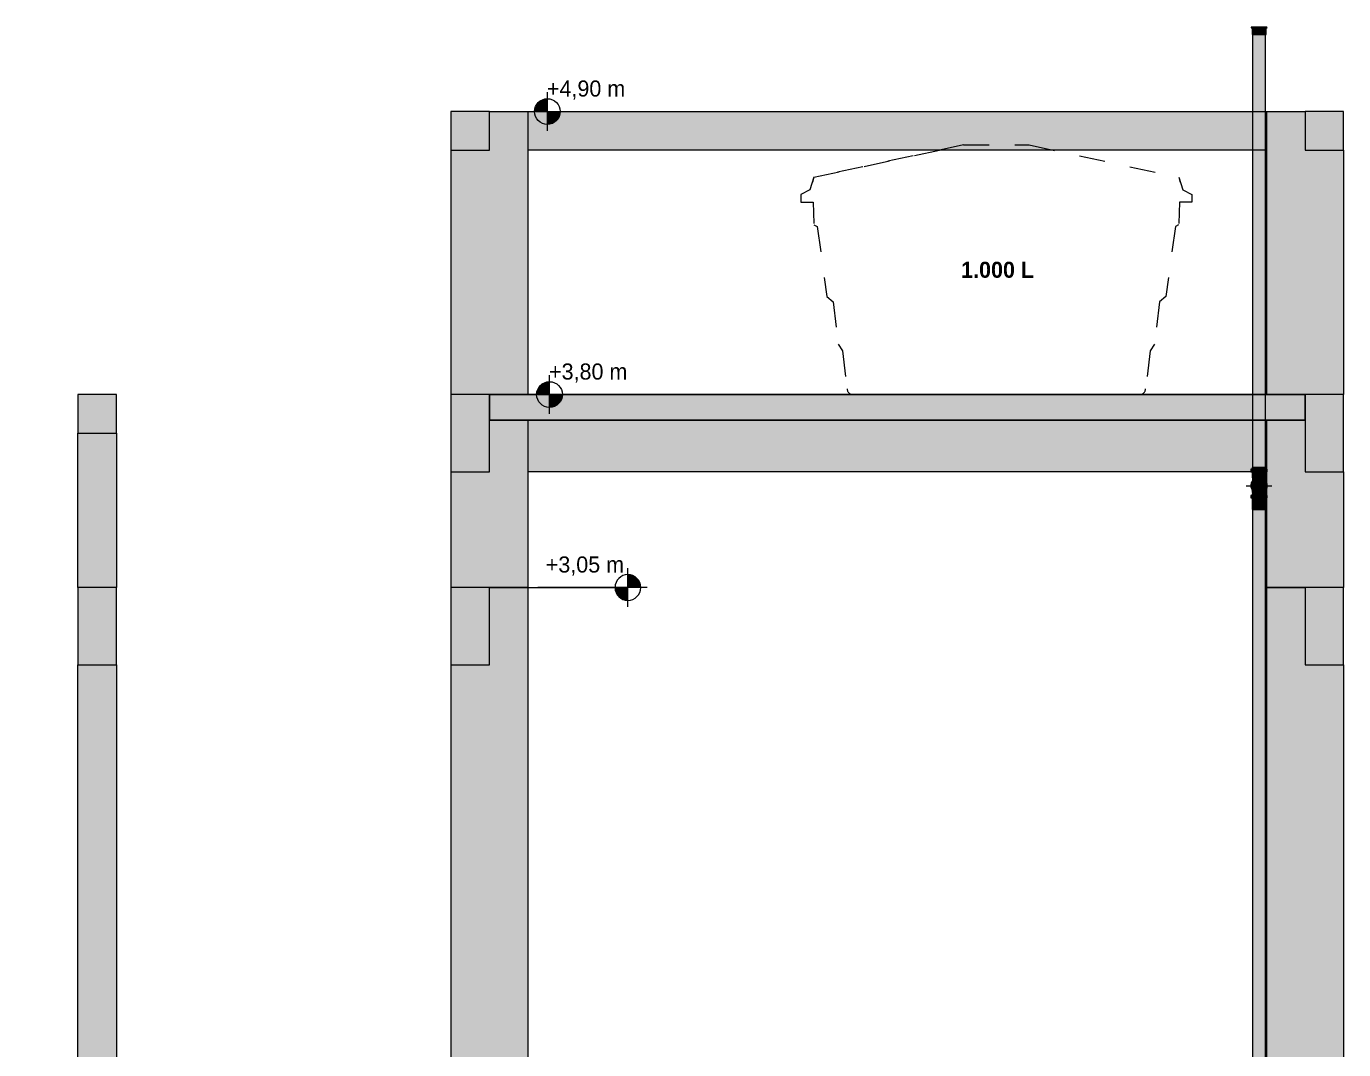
# Model space of a CAD drawing. Header units: metres. Extents: x 1.1 to 63.3, y -3.6 to 22.8.
# Drawn here: x 50.33 to 55.45, y 1.25 to 5.23 of the extents above; entities that cross this region are included whole.
import ezdxf

# ---------------------------------------------------------------- set-up
doc = ezdxf.new("R2010")
doc.units = ezdxf.units.M
doc.linetypes.add('Projeção', pattern=[0.003969, 0.002381, -0.001587])
for name, color, linetype, lineweight in [('A-COLS', 7, 'Continuous', 5), ('A-DETL', 7, 'Continuous', 5), ('A-DETL-GENF', 7, 'Continuous', 5), ('A-FLOR-OVHD', 7, 'Projeção', 5), ('G-ANNO-DIMS', 7, 'Continuous', 5), ('G-ANNO-TEXT', 7, 'Continuous', 5), ('P-PIPE', 7, 'Continuous', 5), ('P-PIPE-CNTR', 7, 'Continuous', 5), ('S-BEAM', 7, 'Continuous', 5), ('S-FNDN', 7, 'Continuous', 5)]:
    doc.layers.add(name, color=color, linetype=linetype, lineweight=lineweight)
doc.layers.add('A-FLOR', color=7, linetype='Continuous', lineweight=9, true_color=0x007f00)
doc.styles.add('Century Gothic_3', font='GOTHIC.TTF', dxfattribs={"height": 0.0625})
doc.styles.add('Century Gothic_B_2', font='GOTHICB.TTF', dxfattribs={"height": 0.0625})

# ---------------------------------------------------------------- blocks, each defined once
blk = doc.blocks.new('IFC_ifc-1-AA')
at = {"layer": 'A-COLS', "true_color": 0x373737}
for points in [[(-3.17, 3.8), (-3.17, 4.9), (-3.32, 4.9), (-3.32, 4.75), (-3.47, 4.75), (-3.47, 3.8), (-3.32, 3.8)], [(0, 3.8), (0, 4.75), (-0.15, 4.75), (-0.15, 4.9), (-0.3, 4.9), (-0.3, 3.8), (-0.15, 3.8)], [(-3.47, 3.05), (-3.17, 3.05), (-3.17, 3.7), (-3.32, 3.7), (-3.32, 3.5), (-3.47, 3.5)], [(-0.15, 3.05), (0, 3.05), (0, 3.5), (-0.15, 3.5), (-0.15, 3.7), (-0.3, 3.7), (-0.3, 3.5108), (-0.2972, 3.51), (-0.2967, 3.5), (-0.3, 3.5), (-0.3, 3.4591), (-0.2972, 3.4514), (-0.2974, 3.4395), (-0.3, 3.4323), (-0.3, 3.4088), (-0.2974, 3.4081), (-0.2969, 3.398), (-0.3, 3.398), (-0.3, 3.05)], [(-4.77, 3.05), (-4.77, 3.65), (-4.92, 3.65), (-4.92, 3.05)], [(-3.32, 0), (-3.17, 0), (-3.17, 3.05), (-3.32, 3.05), (-3.32, 2.75), (-3.47, 2.75), (-3.47, 0)], [(-0.2967, 0), (0, 0), (0, 2.75), (-0.15, 2.75), (-0.15, 3.05), (-0.3, 3.05), (-0.3, 0.0849), (-0.2969, 0.0849), (-0.2974, 0.0748), (-0.3, 0.0741), (-0.3, 0.0504), (-0.2972, 0.0426), (-0.2974, 0.0308), (-0.3, 0.0236), (-0.3, 0), (-0.2972, 0)], [(-4.77, 0), (-4.77, 2.75), (-4.92, 2.75), (-4.92, 0), (-4.8798, 0)]]:
    blk.add_hatch(color=250, dxfattribs=at).paths.add_polyline_path(points)
at = {"layer": 'A-FLOR', "true_color": 0x7f7f7f}
h = blk.add_hatch(color=8, dxfattribs=at)
h.paths.add_polyline_path([(-0.3, 3.7), (-0.15, 3.7), (-0.15, 3.8), (-0.3037, 3.8), (-0.3037, 3.7)])
h.paths.add_polyline_path([(-3.32, 3.7), (-0.3537, 3.7), (-0.3537, 3.8), (-3.32, 3.8)])
at = {"layer": 'S-BEAM', "true_color": 0x767657}
h = blk.add_hatch(color=47, dxfattribs=at)
h.paths.add_polyline_path([(-0.3037, 4.75), (-0.3, 4.75), (-0.3, 4.9), (-0.3037, 4.9)])
h.paths.add_polyline_path([(-3.1375, 4.75), (-0.3537, 4.75), (-0.3537, 4.9), (-3.17, 4.9), (-3.17, 4.75)])
h = blk.add_hatch(color=47, dxfattribs=at)
h.paths.add_polyline_path([(-3.17, 3.5), (-0.3607, 3.5), (-0.3602, 3.51), (-0.3556, 3.5113), (-0.3557, 3.517), (-0.3537, 3.517), (-0.3537, 3.7), (-3.17, 3.7)])
h.paths.add_polyline_path([(-0.3, 3.5108), (-0.3, 3.7), (-0.3037, 3.7), (-0.3037, 3.517), (-0.3017, 3.517), (-0.3017, 3.5113), (-0.301, 3.5111)])
at = {"layer": 'A-COLS', "color": 253, "lineweight": 18, "true_color": 0xaaaaaa}
for p, q in [((-3.32, 4.9), (-3.17, 4.9)), ((-3.17, 3.8), (-3.17, 4.9)), ((-0.3, 4.9), (-0.15, 4.9)), ((-0.3, 4.9), (-0.3, 3.8)), ((-3.47, 4.75), (-3.47, 3.8)), ((0, 4.75), (0, 3.8)), ((-3.17, 3.05), (-3.17, 3.7)), ((-0.3, 3.7), (-0.3, 3.05)), ((-4.92, 3.05), (-4.92, 3.65)), ((-4.77, 3.65), (-4.77, 3.05)), ((-3.47, 3.5), (-3.47, 3.05)), ((0, 3.5), (0, 3.05)), ((-3.32, 3.05), (-3.17, 3.05)), ((-3.17, 3.05), (-3.32, 3.05)), ((-3.17, 0), (-3.17, 3.05)), ((-0.3, 3.05), (-0.15, 3.05)), ((-0.3, 3.05), (-0.3, 0)), ((-0.15, 3.05), (-0.3, 3.05)), ((-4.92, 0), (-4.92, 2.75)), ((-4.77, 2.75), (-4.77, 0)), ((-3.47, 2.75), (-3.47, 0)), ((0, 2.75), (0, 0)), ((-3.32, 0), (-3.17, 0)), ((-3.17, 0), (-3.32, 0)), ((-3.17, 0), (-3.17, -0.95)), ((-0.3, 0), (-0.2, 0)), ((-0.3, -0.75), (-0.3, 0)), ((-0.2, 0), (-0.3, 0)), ((-4.92, -0.2), (-4.92, -0.75)), ((-4.77, -0.75), (-4.77, -0.2)), ((-3.47, -0.95), (-3.47, -0.2)), ((0, -0.75), (0, -0.2)), ((-4.77, -0.75), (-4.92, -0.75)), ((0, -0.75), (-0.3, -0.75)), ((-3.17, -0.95), (-3.47, -0.95))]:
    blk.add_line(p, q, dxfattribs=at)
at = {"layer": 'A-FLOR', "color": 9, "lineweight": 25, "true_color": 0xaad4aa}
for p, q in [((-0.15, 3.8), (-3.32, 3.8)), ((-3.32, 3.8), (-3.32, 3.7)), ((-0.15, 3.7), (-0.15, 3.8)), ((-3.32, 3.7), (-0.15, 3.7))]:
    blk.add_line(p, q, dxfattribs=at)
at = {"layer": 'S-BEAM', "color": 253, "lineweight": 18, "true_color": 0xaaaaaa}
for p, q in [((-3.32, 4.9), (-3.47, 4.9)), ((-3.47, 4.9), (-3.47, 4.75)), ((-3.32, 4.75), (-3.32, 4.9)), ((-3.17, 4.75), (-3.17, 4.9)), ((-3.17, 4.9), (-0.3, 4.9)), ((-0.3, 4.9), (-0.3, 4.75)), ((0, 4.9), (-0.15, 4.9)), ((-0.15, 4.9), (-0.15, 4.75)), ((0, 4.75), (0, 4.9)), ((-3.47, 4.75), (-3.32, 4.75)), ((-0.3, 4.75), (-3.17, 4.75)), ((-0.15, 4.75), (0, 4.75)), ((-4.77, 3.8), (-4.92, 3.8)), ((-4.92, 3.8), (-4.92, 3.65)), ((-4.77, 3.65), (-4.77, 3.8)), ((-3.32, 3.8), (-3.47, 3.8)), ((-3.47, 3.8), (-3.47, 3.5)), ((-3.32, 3.5), (-3.32, 3.8)), ((0, 3.8), (-0.15, 3.8)), ((-0.15, 3.8), (-0.15, 3.5)), ((0, 3.5), (0, 3.8)), ((-3.17, 3.5), (-3.17, 3.7)), ((-0.3, 3.7), (-0.3, 3.5)), ((-4.92, 3.65), (-4.77, 3.65)), ((-3.47, 3.5), (-3.32, 3.5)), ((-0.3, 3.5), (-3.17, 3.5)), ((-0.15, 3.5), (0, 3.5)), ((-4.77, 3.05), (-4.92, 3.05)), ((-4.92, 3.05), (-4.92, 2.75)), ((-4.77, 2.75), (-4.77, 3.05)), ((-3.32, 3.05), (-3.47, 3.05)), ((-3.47, 3.05), (-3.47, 2.75)), ((-3.32, 2.75), (-3.32, 3.05)), ((0, 3.05), (-0.15, 3.05)), ((-0.15, 3.05), (-0.15, 2.75)), ((0, 2.75), (0, 3.05)), ((-4.92, 2.75), (-4.77, 2.75)), ((-3.47, 2.75), (-3.32, 2.75)), ((-0.15, 2.75), (0, 2.75)), ((-4.77, 0), (-4.92, 0)), ((-4.92, 0), (-4.92, -0.2)), ((-4.77, -0.2), (-4.77, 0)), ((-3.32, 0), (-3.47, 0)), ((-3.47, 0), (-3.47, -0.2)), ((-3.32, -0.2), (-3.32, 0)), ((-3.17, -0.2), (-3.17, 0)), ((-3.17, 0), (-2.85, 0)), ((-2.7, 0), (-2.85, 0)), ((-2.85, 0), (-2.85, -0.2)), ((-2.7, -0.2), (-2.7, 0)), ((-2.7, 0), (-0.3, 0)), ((-0.3, 0), (-0.3, -0.2)), ((0, 0), (-0.2, 0)), ((-0.2, 0), (-0.2, -0.2)), ((0, -0.2), (0, 0)), ((-4.92, -0.2), (-4.77, -0.2)), ((-3.47, -0.2), (-3.32, -0.2)), ((-2.85, -0.2), (-3.17, -0.2)), ((-2.85, -0.2), (-2.7, -0.2)), ((-0.3, -0.2), (-2.7, -0.2)), ((-0.2, -0.2), (0, -0.2))]:
    blk.add_line(p, q, dxfattribs=at)
at = {"layer": 'S-FNDN', "color": 253, "lineweight": 18, "true_color": 0xaaaaaa}
for p, q in [((-4.92, -0.75), (-5.12, -0.8)), ((-5.12, -0.8), (-4.77, -0.75)), ((-4.92, -0.75), (-4.77, -0.75)), ((-4.57, -0.8), (-4.77, -0.75)), ((-0.7, -0.8), (-0.3, -0.75)), ((-0.7, -0.8), (0, -0.75)), ((-0.3, -0.75), (0, -0.75)), ((0, -0.8), (0, -0.75)), ((-5.12, -0.8), (-4.57, -0.8)), ((-5.12, -0.8), (-5.12, -1)), ((-5.12, -1), (-4.57, -0.8)), ((-4.57, -0.8), (-5.12, -0.8)), ((-4.57, -1), (-4.57, -0.8)), ((-0.7, -0.8), (0, -0.8)), ((-0.7, -1), (-0.7, -0.8)), ((-0.7, -1), (0, -0.8)), ((0, -0.8), (-0.7, -0.8)), ((0, -1), (0, -0.8)), ((-3.67, -1), (-3.47, -0.95)), ((-3.67, -1), (-3.17, -0.95)), ((-3.47, -0.95), (-3.17, -0.95)), ((-3.17, -0.95), (-2.97, -1)), ((-4.57, -1), (-5.12, -1)), ((-3.67, -1), (-2.97, -1)), ((-3.67, -1.2), (-3.67, -1)), ((-3.67, -1.2), (-2.97, -1)), ((-2.97, -1), (-3.67, -1)), ((-2.97, -1), (-2.97, -1.2)), ((0, -1), (-0.7, -1)), ((-2.97, -1.2), (-3.67, -1.2))]:
    blk.add_line(p, q, dxfattribs=at)
blk = doc.blocks.new('Terminal de Ventilacao - Serie Normal - Esgoto - MEP - Tigre - Standard-233324-AA')
at = {"layer": 'P-PIPE', "true_color": 0xf5ebeb}
for points in [[(-0.3287, 5.2255), (-0.3287, 5.2275), (-0.3593, 5.2275), (-0.3597, 5.2255), (-0.3352, 5.2255)], [(-0.3478, 5.2), (-0.3287, 5.2), (-0.3287, 5.2255), (-0.3557, 5.2255), (-0.3555, 5.2), (-0.3503, 5.2)], [(-0.3483, 5.2275), (-0.3486, 5.2311), (-0.3498, 5.2311), (-0.3498, 5.2275), (-0.3491, 5.2275)], [(-0.3464, 5.2275), (-0.3452, 5.2275), (-0.3452, 5.2311), (-0.3483, 5.2311), (-0.3482, 5.2275), (-0.3478, 5.2275)], [(-0.3287, 5.2275), (-0.3272, 5.2275), (-0.3272, 5.2311), (-0.3302, 5.2311), (-0.3302, 5.2275)], [(-0.3053, 5.2255), (-0.2977, 5.2255), (-0.2981, 5.2275), (-0.3287, 5.2275), (-0.3287, 5.2255), (-0.3064, 5.2255)], [(-0.3222, 5.2), (-0.3017, 5.2), (-0.3018, 5.2255), (-0.3287, 5.2255), (-0.3287, 5.2), (-0.3223, 5.2)], [(-0.311, 5.2275), (-0.309, 5.2275), (-0.309, 5.2311), (-0.3122, 5.2311), (-0.3122, 5.2275)], [(-0.3075, 5.2275), (-0.3078, 5.2311), (-0.309, 5.2311), (-0.309, 5.2275), (-0.3083, 5.2275)]]:
    blk.add_hatch(color=7, dxfattribs=at).paths.add_polyline_path(points)
at = {"layer": 'P-PIPE'}
for p, q in [((-0.3593, 5.2275), (-0.3597, 5.2255)), ((-0.3597, 5.2255), (-0.3287, 5.2255)), ((-0.3287, 5.2275), (-0.3593, 5.2275)), ((-0.3557, 5.2255), (-0.3557, 5.2)), ((-0.3498, 5.2275), (-0.3498, 5.2311)), ((-0.3483, 5.2275), (-0.3483, 5.2311)), ((-0.3452, 5.2311), (-0.3452, 5.2275)), ((-0.3302, 5.2275), (-0.3302, 5.2311)), ((-0.2981, 5.2275), (-0.3287, 5.2275)), ((-0.3287, 5.2255), (-0.2977, 5.2255)), ((-0.3272, 5.2275), (-0.3272, 5.2311)), ((-0.3122, 5.2311), (-0.3122, 5.2275)), ((-0.309, 5.2275), (-0.309, 5.2311)), ((-0.3075, 5.2275), (-0.3075, 5.2311)), ((-0.3017, 5.2), (-0.3017, 5.2255)), ((-0.2977, 5.2255), (-0.2981, 5.2275)), ((-0.3557, 5.2), (-0.3287, 5.2)), ((-0.3287, 5.2), (-0.3017, 5.2))]:
    blk.add_line(p, q, dxfattribs=at)
blk = doc.blocks.new('Joelho 45_90 - Serie Normal - Esgoto - MEP - Tigre - Standard-V32-AA')
at = {"layer": 'P-PIPE', "true_color": 0xf5ebeb}
for points in [[(-0.3287, 3.4138), (-0.3287, 3.4188), (-0.337, 3.4201), (-0.3412, 3.422), (-0.3425, 3.4227), (-0.3478, 3.4267), (-0.3525, 3.4333), (-0.3548, 3.4388), (-0.3557, 3.4458), (-0.3544, 3.4542), (-0.3536, 3.4557), (-0.3537, 3.4618), (-0.3538, 3.4649), (-0.3564, 3.4618), (-0.3602, 3.4514), (-0.3602, 3.4402), (-0.3564, 3.4298), (-0.3493, 3.4213), (-0.3396, 3.4157), (-0.3332, 3.4146)], [(-0.3287, 3.4188), (-0.3214, 3.4198), (-0.3148, 3.4227), (-0.3094, 3.427), (-0.3049, 3.4333), (-0.3025, 3.4393), (-0.3017, 3.4462), (-0.3027, 3.4531), (-0.3038, 3.4551), (-0.3038, 3.452), (-0.3039, 3.4445), (-0.3045, 3.4393), (-0.307, 3.4333), (-0.3112, 3.428), (-0.317, 3.4238), (-0.3222, 3.4217), (-0.3287, 3.4208), (-0.3357, 3.4219), (-0.3412, 3.4241), (-0.3467, 3.4286), (-0.3505, 3.4338), (-0.3528, 3.4393), (-0.3537, 3.4458), (-0.3538, 3.4551), (-0.3548, 3.4523), (-0.3557, 3.4458), (-0.3544, 3.4378), (-0.3519, 3.432), (-0.3475, 3.4265), (-0.3412, 3.422), (-0.3352, 3.4197), (-0.3344, 3.4196)], [(-0.3287, 3.4138), (-0.3177, 3.4157), (-0.3078, 3.4217), (-0.301, 3.4298), (-0.2972, 3.4402), (-0.2972, 3.4514), (-0.301, 3.4618), (-0.3037, 3.4648), (-0.3035, 3.4549), (-0.3025, 3.4523), (-0.3017, 3.4455), (-0.3026, 3.4388), (-0.3055, 3.432), (-0.3096, 3.4267), (-0.3162, 3.422), (-0.3225, 3.4196), (-0.3287, 3.4188), (-0.3287, 3.4146)], [(-0.3537, 3.4198), (-0.3467, 3.4198), (-0.3496, 3.4217), (-0.3537, 3.4266), (-0.3537, 3.4208)], [(-0.3537, 3.4146), (-0.3333, 3.4146), (-0.3396, 3.4157), (-0.3467, 3.4198), (-0.3537, 3.4196)], [(-0.3194, 3.4146), (-0.3037, 3.4146), (-0.3037, 3.4198), (-0.3111, 3.4196), (-0.3177, 3.4157), (-0.324, 3.4146), (-0.3195, 3.4146)]]:
    blk.add_hatch(color=7, dxfattribs=at).paths.add_polyline_path(points)
h = blk.add_hatch(color=7, dxfattribs=at)
h.paths.add_polyline_path([(-0.307, 3.4198), (-0.3037, 3.4198), (-0.3038, 3.4265), (-0.3081, 3.4213), (-0.3107, 3.4198), (-0.3073, 3.4198)])
h.paths.add_polyline_path([(-0.3204, 3.4203), (-0.3188, 3.4208), (-0.32, 3.4204)])
h.paths.add_polyline_path([(-0.3045, 3.4217), (-0.3045, 3.4217), (-0.3045, 3.4241)])
h.paths.add_polyline_path([(-0.3127, 3.4243), (-0.3108, 3.4257), (-0.3117, 3.4251), (-0.3126, 3.4244)])
at = {"layer": 'P-PIPE'}
for p, q in [((-0.3537, 3.4198), (-0.3537, 3.4266)), ((-0.3537, 3.4198), (-0.3537, 3.4146)), ((-0.3467, 3.4198), (-0.3537, 3.4198)), ((-0.3537, 3.4198), (-0.3467, 3.4198)), ((-0.3037, 3.4198), (-0.3106, 3.4198)), ((-0.3106, 3.4198), (-0.3037, 3.4198)), ((-0.3037, 3.4146), (-0.3037, 3.4198))]:
    blk.add_line(p, q, dxfattribs=at)
at = {"layer": 'P-PIPE', "flags": 128}
blk.add_lwpolyline([(-0.3037, 3.4266), (-0.3037, 3.4201), (-0.3037, 3.4198)], dxfattribs=at)
at = {"layer": 'P-PIPE'}
for radius, start, end in [(0.032, 142.2777, 270), (0.032, 173.3174, 186.6953), (0.032, 141.96, 168.0272), (0.032, 191.982, 228.0303), (0.027, 158.3741, 270), (0.027, 158.3125, 163.3548), (0.027, 196.6559, 202.0101), (0.027, 213.4108, 219.6208), (0.032, 270, 37.6007), (0.027, 270, 21.6512), (0.032, 311.9729, 348.0202), (0.032, 11.9747, 38.0056), (0.027, 6.6452, 12.0198), (0.027, 347.975, 353.3533), (0.032, 353.308, 6.6849), (0.032, 233.3217, 246.6996), (0.027, 230.3826, 236.5939), (0.027, 231.8852, 233.3527), (0.027, 247.9885, 253.3494), (0.032, 251.9863, 270), (0.027, 250.9506, 252.0207), (0.032, 270, 288.0178), (0.027, 287.9767, 293.3538), (0.032, 293.3056, 306.6825), (0.027, 306.6457, 312.0216)]:
    blk.add_arc((-0.3287, 3.4458), radius, start, end, dxfattribs=at)
blk = doc.blocks.new('Joelho 45_90 - Serie Normal - Esgoto - MEP - Tigre - Standard-V33-AA')
at = {"layer": 'P-PIPE', "true_color": 0xf5ebeb}
for points in [[(-0.3483, 3.5), (-0.3287, 3.5), (-0.3287, 3.51), (-0.3602, 3.51), (-0.3607, 3.5), (-0.3491, 3.5)], [(-0.3287, 3.51), (-0.3287, 3.51), (-0.3287, 3.5113), (-0.3557, 3.5112), (-0.3596, 3.51), (-0.3345, 3.51)], [(-0.3061, 3.51), (-0.2978, 3.5102), (-0.3025, 3.5112), (-0.3046, 3.5113), (-0.3099, 3.5112), (-0.3184, 3.5113), (-0.3287, 3.5113), (-0.3287, 3.51), (-0.3064, 3.51)], [(-0.311, 3.5), (-0.2967, 3.5), (-0.2972, 3.51), (-0.3287, 3.51), (-0.3287, 3.5), (-0.3127, 3.5)], [(-0.3287, 3.4748), (-0.3287, 3.477), (-0.3553, 3.477), (-0.3533, 3.4748), (-0.3291, 3.4748)], [(-0.3287, 3.4208), (-0.329, 3.4718), (-0.3533, 3.4718), (-0.3537, 3.4601), (-0.3534, 3.4436), (-0.3528, 3.4393), (-0.3503, 3.4333), (-0.3462, 3.428), (-0.3404, 3.4238), (-0.3352, 3.4217), (-0.3309, 3.4211)], [(-0.3046, 3.4748), (-0.3041, 3.4748), (-0.3021, 3.477), (-0.3287, 3.4768), (-0.3285, 3.4748), (-0.3053, 3.4748)], [(-0.3287, 3.4208), (-0.3213, 3.422), (-0.3162, 3.4241), (-0.3107, 3.4286), (-0.307, 3.4334), (-0.3045, 3.4393), (-0.3037, 3.4458), (-0.3037, 3.4669), (-0.3041, 3.4718), (-0.3287, 3.4718), (-0.3287, 3.4212)]]:
    blk.add_hatch(color=7, dxfattribs=at).paths.add_polyline_path(points)
h = blk.add_hatch(color=7, dxfattribs=at)
h.paths.add_polyline_path([(-0.3304, 3.477), (-0.3287, 3.477), (-0.3287, 3.5), (-0.3555, 3.5), (-0.3553, 3.477), (-0.3336, 3.477)])
h.paths.add_polyline_path([(-0.3556, 3.5112), (-0.3546, 3.5112), (-0.3444, 3.5113), (-0.339, 3.5113), (-0.3287, 3.5113), (-0.3288, 3.517), (-0.3557, 3.517), (-0.3556, 3.5113)])
h = blk.add_hatch(color=7, dxfattribs=at)
h.paths.add_polyline_path([(-0.3045, 3.477), (-0.3021, 3.477), (-0.3021, 3.5), (-0.3287, 3.5), (-0.3287, 3.477), (-0.3053, 3.477)])
h.paths.add_polyline_path([(-0.3099, 3.5112), (-0.3017, 3.5113), (-0.3017, 3.517), (-0.3287, 3.517), (-0.3286, 3.5113), (-0.311, 3.5113)])
h = blk.add_hatch(color=7, dxfattribs=at)
h.paths.add_polyline_path([(-0.333, 3.4718), (-0.3287, 3.4718), (-0.3287, 3.4748), (-0.3503, 3.4748), (-0.3503, 3.4718), (-0.3336, 3.4718)])
h.paths.add_polyline_path([(-0.3529, 3.4718), (-0.3503, 3.4718), (-0.3506, 3.4748), (-0.3533, 3.4748), (-0.3533, 3.4718)])
h = blk.add_hatch(color=7, dxfattribs=at)
h.paths.add_polyline_path([(-0.3164, 3.4718), (-0.3056, 3.4718), (-0.3056, 3.4748), (-0.3287, 3.4748), (-0.3287, 3.4718), (-0.3164, 3.4718)])
h.paths.add_polyline_path([(-0.3053, 3.4718), (-0.3041, 3.4718), (-0.3041, 3.4748), (-0.3056, 3.4748), (-0.3053, 3.4718)])
at = {"layer": 'P-PIPE'}
for p, q in [((-0.3557, 3.5113), (-0.3607, 3.51)), ((-0.3607, 3.51), (-0.3607, 3.5)), ((-0.3607, 3.51), (-0.3287, 3.51)), ((-0.3607, 3.5), (-0.3287, 3.5)), ((-0.3557, 3.517), (-0.3557, 3.5112)), ((-0.3287, 3.517), (-0.3557, 3.517)), ((-0.3553, 3.5113), (-0.3557, 3.5113)), ((-0.3557, 3.5), (-0.3557, 3.477)), ((-0.3517, 3.5113), (-0.3521, 3.5113)), ((-0.345, 3.5113), (-0.3467, 3.5113)), ((-0.3372, 3.5113), (-0.3392, 3.5113)), ((-0.3017, 3.517), (-0.3287, 3.517)), ((-0.3287, 3.51), (-0.2967, 3.51)), ((-0.3287, 3.5), (-0.2967, 3.5)), ((-0.3189, 3.5113), (-0.3208, 3.5113)), ((-0.3116, 3.5113), (-0.3137, 3.5113)), ((-0.3062, 3.5113), (-0.308, 3.5113)), ((-0.303, 3.5113), (-0.3038, 3.5113)), ((-0.3017, 3.511), (-0.3017, 3.517)), ((-0.2967, 3.51), (-0.3017, 3.5113)), ((-0.3017, 3.477), (-0.3017, 3.5)), ((-0.2967, 3.5), (-0.2967, 3.51)), ((-0.3557, 3.477), (-0.3537, 3.4748)), ((-0.3287, 3.477), (-0.3557, 3.477)), ((-0.3537, 3.4748), (-0.3537, 3.4718)), ((-0.3287, 3.4748), (-0.3537, 3.4748)), ((-0.3017, 3.477), (-0.3287, 3.477)), ((-0.3037, 3.4748), (-0.3287, 3.4748)), ((-0.3037, 3.4748), (-0.3017, 3.477)), ((-0.3037, 3.4718), (-0.3037, 3.4748))]:
    blk.add_line(p, q, dxfattribs=at)
at = {"layer": 'P-PIPE', "flags": 128}
for points in [[(-0.3537, 3.4718), (-0.3537, 3.4619), (-0.3537, 3.4535), (-0.3537, 3.4479), (-0.3537, 3.4458), (-0.3537, 3.4458)], [(-0.3037, 3.4458), (-0.3037, 3.4478), (-0.3037, 3.4533), (-0.3037, 3.4617), (-0.3037, 3.4715), (-0.3037, 3.4718)]]:
    blk.add_lwpolyline(points, dxfattribs=at)
at = {"layer": 'P-PIPE'}
for start, end in [(195, 270), (195, 270), (270, 345), (270, 345)]:
    blk.add_arc((-0.3287, 3.4458), 0.025, start, end, dxfattribs=at)
blk = doc.blocks.new('Luva Simples para Conexão - Serie Normal - Esgoto - MEP - Tigre - Standard-V34-AA')
at = {"layer": 'P-PIPE', "true_color": 0xf5ebeb}
for points in [[(-0.3287, 3.398), (-0.3287, 3.4081), (-0.36, 3.4081), (-0.3605, 3.398), (-0.3341, 3.398)], [(-0.3287, 3.4081), (-0.3287, 3.4093), (-0.3562, 3.4091), (-0.3594, 3.4081), (-0.3332, 3.4081)], [(-0.3464, 3.4093), (-0.3287, 3.4093), (-0.3287, 3.4138), (-0.3333, 3.4146), (-0.3559, 3.4146), (-0.3555, 3.4093), (-0.3464, 3.4093)], [(-0.3559, 3.3526), (-0.3287, 3.3526), (-0.3287, 3.398), (-0.3559, 3.398), (-0.3559, 3.384)], [(-0.3062, 3.4093), (-0.3019, 3.4093), (-0.3015, 3.4146), (-0.3242, 3.4146), (-0.3287, 3.4138), (-0.3287, 3.4093), (-0.3064, 3.4093)], [(-0.3062, 3.4081), (-0.298, 3.4083), (-0.3024, 3.4093), (-0.3287, 3.4093), (-0.3287, 3.4081), (-0.3064, 3.4081)], [(-0.3062, 3.398), (-0.2969, 3.398), (-0.2974, 3.4081), (-0.3287, 3.4081), (-0.3287, 3.398), (-0.3064, 3.398)], [(-0.307, 3.3526), (-0.3015, 3.3526), (-0.3015, 3.398), (-0.3287, 3.398), (-0.3287, 3.3526), (-0.3071, 3.3526)]]:
    blk.add_hatch(color=7, dxfattribs=at).paths.add_polyline_path(points)
at = {"layer": 'P-PIPE'}
for p, q in [((-0.3559, 3.4093), (-0.3605, 3.4081)), ((-0.3605, 3.4081), (-0.3605, 3.398)), ((-0.3605, 3.4081), (-0.3287, 3.4081)), ((-0.3605, 3.398), (-0.3287, 3.398)), ((-0.3559, 3.4146), (-0.3559, 3.4093)), ((-0.3333, 3.4146), (-0.3559, 3.4146)), ((-0.3287, 3.4093), (-0.3559, 3.4093)), ((-0.3559, 3.398), (-0.3559, 3.3526)), ((-0.3015, 3.4093), (-0.3287, 3.4093)), ((-0.3287, 3.4081), (-0.2969, 3.4081)), ((-0.3287, 3.398), (-0.2969, 3.398)), ((-0.3015, 3.4146), (-0.3241, 3.4146)), ((-0.3015, 3.4093), (-0.3015, 3.4146)), ((-0.2969, 3.4081), (-0.3015, 3.4093)), ((-0.3015, 3.3526), (-0.3015, 3.398)), ((-0.2969, 3.398), (-0.2969, 3.4081)), ((-0.3559, 3.3526), (-0.3287, 3.3526)), ((-0.3287, 3.3526), (-0.3015, 3.3526))]:
    blk.add_line(p, q, dxfattribs=at)
blk = doc.blocks.new('Elevações de ponto - Padrão-77235-AA')
at = {"layer": 'G-ANNO-DIMS', "true_color": 0xff0000}
h = blk.add_hatch(color=1, dxfattribs=at)
edge = h.paths.add_edge_path()
edge.add_line((-13.3018, 0), (-13.3518, 0))
edge.add_arc((-13.3018, 0), 0.05, 90, 180, ccw=False)
edge.add_line((-13.3018, 0.05), (-13.3018, 0))
h = blk.add_hatch(color=1, dxfattribs=at)
edge = h.paths.add_edge_path()
edge.add_line((-13.3018, 0), (-13.2518, 0))
edge.add_arc((-13.3018, 0), 0.05, -90, 0, ccw=False)
edge.add_line((-13.3018, -0.05), (-13.3018, 0))
at = {"layer": 'G-ANNO-DIMS'}
for p, q in [((-13.3018, -0.075), (-13.3018, 0.075)), ((-13.3768, 0), (-12.9518, 0))]:
    blk.add_line(p, q, dxfattribs=at)
blk.add_circle((-13.3018, 0), 0.05, dxfattribs=at)

msp = doc.modelspace()

# ---------------------------------------------------------------- hatches: boundary and pattern name
at = {"layer": 'A-DETL-GENF', "true_color": 0x808080}
h = msp.add_hatch(dxfattribs=at)
h.set_pattern_fill('FP_4', color=8, style=0, pattern_type=2)
h.set_pattern_definition([(50, (52.27406, -0.085), (0.1821895, -0.015938), [0.01905, -0.20955]), (355, (52.27406, -0.085), (-0.035242, 0.1910586), [0.01524, -0.16764]), (100.451, (52.28906, -0.08633), (0.146942, 0.1751196), [0.01619, -0.17809]), (46.184, (52.27406, -0.0342), (0.271077, -0.0420454), [0.02858, -0.31433]), (96.636, (52.29706, -0.0377), (0.237407, 0.247433), [0.02429, -0.26714]), (351.184, (52.27406, -0.0342), (0.237406, 0.247428), [0.02286, -0.25146]), (21, (52.30006, -0.0469), (0.1516197, -0.102267), [0.01905, -0.20955]), (326, (52.30006, -0.0469), (0.0618035, 0.1841894), [0.01524, -0.16764]), (71.451, (52.31206, -0.05542), (0.213418, 0.081924), [0.01619, -0.17809]), (37.5, (52.27406, -0.085), (0.0030864, 0.08455105), [0.00838, -0.15723, 0.00838, -0.1618, -0.16827]), (37.5, (52.27406, -0.085), (0.0030864, 0.08455105), [-0.33579, 0.00838, -0.15989]), (7.5, (52.27406, -0.085), (0.0668157, 0.1001782), [0.00838, -0.08865, 0.00838, -0.15342, -0.06414]), (7.5, (52.27406, -0.085), (0.0668157, 0.1001782), [-0.25883, 0.00838, -0.05575]), (327.5, (52.21806, -0.085), (0.1355866, -0.0057276), [0.00838, -0.05512, 0.00838, -0.18974, -0.26289]), (327.5, (52.21806, -0.085), (0.1355866, -0.0057276), [-0.26162, 0.00838, -0.25451]), (317.5, (52.19206, -0.085), (0.1481253, 0.0254287), [0.00838, -0.07417, 0.00838, -0.12319, -0.18669]), (317.5, (52.19206, -0.085), (0.1481253, 0.0254287), [-0.21412, 0.00838, -0.17831])])
h.paths.add_polyline_path([(55.4501, -0.2), (55.4501, 0), (55.2501, 0), (55.2501, -0.2), (55.3615, -0.2)])
h.paths.add_polyline_path([(52.6751, -0.2), (52.7501, -0.1999), (52.7501, 0), (52.6001, 0), (52.6001, -0.2)])
h.paths.add_polyline_path([(50.5301, -0.2), (50.6801, -0.1999), (50.6801, 0), (50.5301, 0), (50.5301, -0.1999)])
h.paths.add_polyline_path([(52.1301, -0.2), (52.1301, 0), (51.9801, 0), (51.9801, -0.2)])
h.paths.add_polyline_path([(55.3001, 2.75), (55.4501, 2.75), (55.4501, 3.05), (55.3001, 3.05), (55.3001, 2.9578)])
h.paths.add_polyline_path([(51.9801, 2.75), (52.1301, 2.75), (52.1301, 3.05), (51.9801, 3.05)])
h.paths.add_polyline_path([(50.5301, 2.75), (50.6801, 2.75), (50.6801, 3.05), (50.5301, 3.05)])
h.paths.add_polyline_path([(55.3615, 3.5), (55.4501, 3.5), (55.4501, 3.8), (55.3001, 3.8), (55.3001, 3.5)])
h.paths.add_polyline_path([(52.1301, 3.5), (52.1301, 3.8), (51.9801, 3.8), (51.9801, 3.5)])
h.paths.add_polyline_path([(50.6801, 3.65), (50.6801, 3.8), (50.5301, 3.8), (50.5301, 3.65)])
h.paths.add_polyline_path([(52.1301, 4.75), (52.1301, 4.9), (51.9801, 4.9), (51.9801, 4.75)])
h.paths.add_polyline_path([(55.3615, 4.75), (55.4501, 4.75), (55.4501, 4.9), (55.3001, 4.9), (55.3001, 4.75)])
at = {"layer": 'P-PIPE', "true_color": 0x400080}
for points in [[(55.0964, 3.517), (55.1214, 3.517), (55.1214, 5.2), (55.0964, 5.2), (55.0964, 3.5261)], [(55.143, 3.517), (55.1464, 3.517), (55.1464, 5.2), (55.1214, 5.2), (55.1214, 3.517), (55.143, 3.517)], [(55.0964, 0.1303), (55.1214, 0.1303), (55.1214, 3.3526), (55.0964, 3.3526), (55.0964, 0.1303)], [(55.1431, 0.1303), (55.1464, 0.1303), (55.1464, 3.3526), (55.1214, 3.3526), (55.1215, 0.1303), (55.143, 0.1303)]]:
    msp.add_hatch(color=196, dxfattribs=at).paths.add_polyline_path(points)

# ---------------------------------------------------------------- linework, layer by layer
at = {"layer": 'A-DETL'}
for p, q in [((52.1301, 4.9), (51.9801, 4.9)), ((51.9801, 4.9), (51.9801, 4.75)), ((52.1301, 4.75), (52.1301, 4.9)), ((55.4501, 4.9), (55.3001, 4.9)), ((55.3001, 4.9), (55.3001, 4.75)), ((55.4501, 4.75), (55.4501, 4.9)), ((51.9801, 4.75), (52.1301, 4.75)), ((55.3001, 4.75), (55.4501, 4.75)), ((50.6801, 3.8), (50.5301, 3.8)), ((50.5301, 3.8), (50.5301, 3.65)), ((50.6801, 3.65), (50.6801, 3.8)), ((52.1301, 3.8), (51.9801, 3.8)), ((51.9801, 3.8), (51.9801, 3.5)), ((52.1301, 3.5), (52.1301, 3.8)), ((55.4501, 3.8), (55.3001, 3.8)), ((55.3001, 3.8), (55.3001, 3.5)), ((55.4501, 3.5), (55.4501, 3.8)), ((50.5301, 3.65), (50.6801, 3.65)), ((51.9801, 3.5), (52.1301, 3.5)), ((55.3001, 3.5), (55.4501, 3.5)), ((50.6801, 3.05), (50.5301, 3.05)), ((50.5301, 3.05), (50.5301, 2.75)), ((50.6801, 2.75), (50.6801, 3.05)), ((52.1301, 3.05), (51.9801, 3.05)), ((51.9801, 3.05), (51.9801, 2.75)), ((52.1301, 2.75), (52.1301, 3.05)), ((55.4501, 3.05), (55.3001, 3.05)), ((55.3001, 3.05), (55.3001, 2.75)), ((55.4501, 2.75), (55.4501, 3.05)), ((50.5301, 2.75), (50.6801, 2.75)), ((51.9801, 2.75), (52.1301, 2.75)), ((55.3001, 2.75), (55.4501, 2.75))]:
    msp.add_line(p, q, dxfattribs=at)
at = {"layer": 'A-FLOR-OVHD'}
for p, q in [((53.3911, 4.6448), (53.9719, 4.77)), ((53.9719, 4.77), (53.3911, 4.6448)), ((53.9719, 4.77), (54.2282, 4.77)), ((54.2282, 4.77), (54.809, 4.6448)), ((53.3911, 4.6448), (53.3747, 4.5957)), ((53.3911, 4.6448), (53.385, 4.6261)), ((54.809, 4.6448), (54.8151, 4.6261)), ((54.809, 4.6448), (54.8254, 4.5957)), ((53.3747, 4.5957), (53.3401, 4.5772)), ((53.3401, 4.5772), (53.3401, 4.5478)), ((54.8254, 4.5957), (54.8601, 4.5772)), ((54.8601, 4.5772), (54.8601, 4.5478)), ((53.3401, 4.5478), (53.3883, 4.5478)), ((53.3883, 4.5478), (53.3911, 4.4643)), ((54.8118, 4.5478), (54.8091, 4.4643)), ((54.8601, 4.5478), (54.8118, 4.5478)), ((53.3913, 4.46), (53.4042, 4.4532)), ((54.8088, 4.46), (54.7959, 4.4532)), ((53.4042, 4.4532), (53.4416, 4.181)), ((54.7959, 4.4532), (54.7586, 4.181)), ((53.4416, 4.181), (53.466, 4.1606)), ((53.466, 4.1606), (53.4851, 3.9952)), ((54.7341, 4.1606), (54.7151, 3.9952)), ((54.7586, 4.181), (54.7341, 4.1606)), ((53.4851, 3.9952), (53.5021, 3.97)), ((54.7151, 3.9952), (54.6981, 3.97)), ((53.5021, 3.97), (53.5201, 3.8222)), ((54.6981, 3.97), (54.6801, 3.8222)), ((53.5423, 3.8), (54.1001, 3.8)), ((54.6578, 3.8), (54.1001, 3.8))]:
    msp.add_line(p, q, dxfattribs=at)
for centre, start, end in [((53.5423, 3.8222), 180, 270), ((54.6578, 3.8222), 270, 0)]:
    msp.add_arc(centre, 0.0222, start, end, dxfattribs=at)
at = {"layer": 'G-ANNO-DIMS'}
msp.add_line((52.2801, 3.05), (52.6682, 3.05), dxfattribs=at)
at = {"layer": 'P-PIPE'}
for p, q in [((55.0964, 5.2), (55.0964, 3.517)), ((55.1464, 3.517), (55.1464, 5.2)), ((55.0964, 3.3526), (55.0964, 0.1303)), ((55.1464, 0.1303), (55.1464, 3.3526))]:
    msp.add_line(p, q, dxfattribs=at)
at = {"layer": 'P-PIPE-CNTR'}
for p, q in [((55.1214, 3.3958), (55.1214, 3.4958)), ((55.0714, 3.4458), (55.1714, 3.4458))]:
    msp.add_line(p, q, dxfattribs=at)

# ---------------------------------------------------------------- block references
at = {"lineweight": 5}
msp.add_blockref('IFC_ifc-1-AA', (55.4501, 0), dxfattribs=at)
at = {"layer": 'G-ANNO-DIMS', "color": 1, "true_color": 0xff0000}
for p in [(65.657, 4.9), (65.6653, 3.8)]:
    msp.add_blockref('Elevações de ponto - Padrão-77235-AA', p, dxfattribs=at)
at = {"layer": 'G-ANNO-DIMS', "color": 1, "true_color": 0xff0000, "extrusion": (0, 0, -1)}
msp.add_blockref('Elevações de ponto - Padrão-77235-AA', (-39.3663, 3.05), dxfattribs=at)
at = {"layer": 'P-PIPE'}
for name in ['Terminal de Ventilacao - Serie Normal - Esgoto - MEP - Tigre - Standard-233324-AA', 'Joelho 45_90 - Serie Normal - Esgoto - MEP - Tigre - Standard-V33-AA', 'Joelho 45_90 - Serie Normal - Esgoto - MEP - Tigre - Standard-V32-AA', 'Luva Simples para Conexão - Serie Normal - Esgoto - MEP - Tigre - Standard-V34-AA']:
    msp.add_blockref(name, (55.4501, 0), dxfattribs=at)

# ---------------------------------------------------------------- texts
at = {"layer": 'G-ANNO-DIMS', "char_height": 0.0625, "width": 0.385274, "attachment_point": 1, "line_spacing_factor": 0.984502, "style": 'Century Gothic_3'}
for s, insert in [('+4,90 m', (52.3534, 5.0207)), ('+3,80 m', (52.3617, 3.9207)), ('+3,05 m', (52.3489, 3.1707))]:
    msp.add_mtext(s, dxfattribs=dict(at, insert=insert))

# ---------------------------------------------------------------- next in the draw order: texts
at = {"layer": 'G-ANNO-TEXT', "color": 5, "true_color": 0x0000ff, "insert": (53.9633, 4.3161), "char_height": 0.0625, "width": 0.376793, "attachment_point": 1, "style": 'Century Gothic_B_2', "bg_fill": 3, "box_fill_scale": 1.25, "bg_fill_color": 256, "bg_fill_true_color": 13158600, "bg_fill_transparency": 0}
msp.add_mtext('1.000 L ', dxfattribs=at)

doc.saveas('drawing.dxf')
